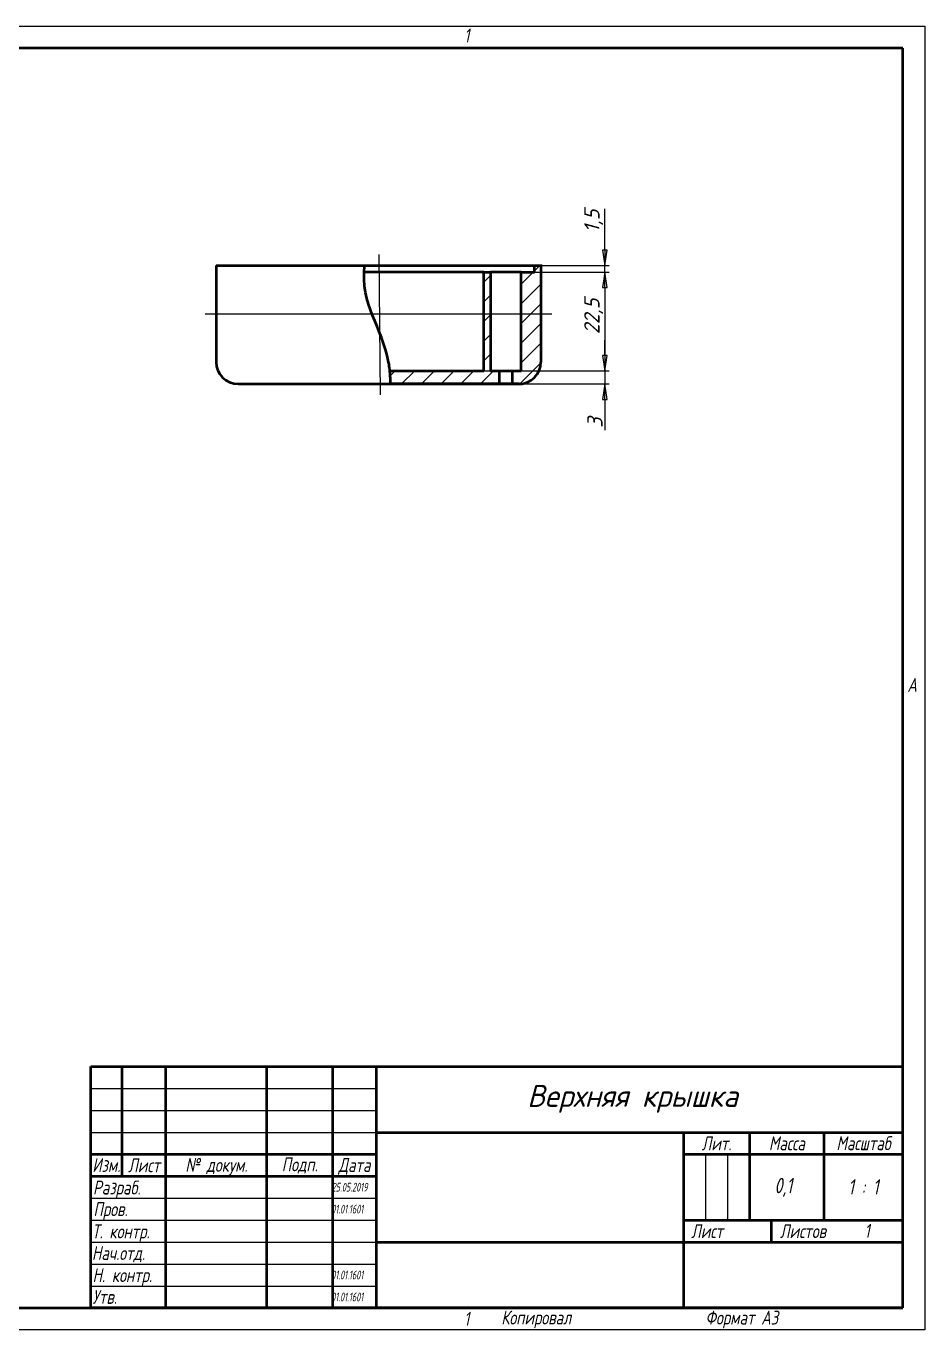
# Model space of a CAD drawing. Header units: millimetres. Extents: x 0 to 420, y 0 to 297.
# Drawn here: x 215.2 to 420, y 0 to 297 of the extents above; entities that cross this region are included whole.
import ezdxf
from ezdxf.enums import TextEntityAlignment as Align

# ---------------------------------------------------------------- set-up
doc = ezdxf.new("R2010")
doc.units = ezdxf.units.MM
for name, color, linetype, lineweight in [('Видимый контур (ГОСТ)', 7, 'Continuous', 50), ('Заголовок (ГОСТ)', 7, 'Continuous', 50), ('Кромка (ГОСТ)', 7, 'Continuous', 50), ('Осевая линия (ГОСТ)', 7, 'Continuous', 25), ('Размер (ГОСТ)', 7, 'Continuous', 25), ('Штриховка (ГОСТ)', 7, 'Continuous', 18), ('Эскизная геометрия (ГОСТ)', 7, 'Continuous', 50)]:
    doc.layers.add(name, color=color, linetype=linetype, lineweight=lineweight)
doc.styles.add('Альтернативный текст (ГОСТ)', font='', dxfattribs={"width": 0.8})
doc.styles.add('Обычный текст (ГОСТ)', font='GOST Common Italic.ttf')
doc.styles.add('Стиль текста110', font='GOST Common Italic.ttf', dxfattribs={"width": 0.8})
doc.styles.add('Стиль текста112', font='GOST Common Italic.ttf', dxfattribs={"width": 0.8})
doc.styles.add('Стиль текста120', font='GOST Common Italic.ttf', dxfattribs={"width": 0.9})
doc.styles.add('Стиль текста137', font='GOST Common Italic.ttf', dxfattribs={"width": 0.7})
doc.styles.add('Стиль текста139', font='GOST Common Italic.ttf', dxfattribs={"width": 0.7})
doc.styles.add('Стиль текста70', font='GOST Common Italic.ttf')
doc.styles.add('Стиль текста81', font='GOST Common Italic.ttf', dxfattribs={"width": 0.8})
doc.styles.add('Стиль текста87', font='GOST Common Italic.ttf')
doc.styles.get('Альтернативный текст (ГОСТ)').set_extended_font_data('Arial', italic=True)
doc.dimstyles.new('Обычный (ГОСТ)', dxfattribs={"dimtxt": 3.5, "dimasz": 3.5, "dimexe": 1, "dimexo": 0, "dimgap": 0.5, "dimtad": 1, "dimrnd": 1e-08, "dimtxsty": 'Обычный текст (ГОСТ)', "dimblk": 'Filled-1', "dimcen": 0.09, "dimdle": 15, "dimclrd": 256, "dimclre": 256, "dimclrt": 256, "dimazin": 2, "dimtfac": 0.714286, "dimtdec": 3, "dimtmove": 0, "dimatfit": 3, "dimfxl": 1, "dimtolj": 1, "dimlwd": 25, "dimlwe": 25, "dimarcsym": 0})

# ---------------------------------------------------------------- blocks, each defined once
blk = doc.blocks.new('Рамки ГОСТ - Рамка')
at = {"layer": 'Кромка (ГОСТ)', "lineweight": 25}
for p, q in [((0, 297), (420, 297)), ((420, 297), (420, 0)), ((420, 0), (0, 0))]:
    blk.add_line(p, q, dxfattribs=at)
at = {"layer": 'Кромка (ГОСТ)'}
for p, q in [((415, 292), (20, 292)), ((415, 5), (415, 292)), ((20, 5), (415, 5))]:
    blk.add_line(p, q, dxfattribs=at)
at = {"layer": 'Кромка (ГОСТ)', "char_height": 3.17, "attachment_point": 1, "style": 'Альтернативный текст (ГОСТ)'}
for s, insert, width in [('\\fGOST Common|b0|i1;\\H3.1700;1', (315.02, 296.44), 5.2327), ('\\fGOST Common|b0|i1;\\H3.1700;A', (416, 148.5), 5.0704), ('\\fGOST Common|b0|i1;\\H3.1700;1', (315, 4.14), 6.6287), ('\\fGOST Common|b0|i1;\\H3.1700;Формат А3', (370, 4.39), 25.2103)]:
    blk.add_mtext(s, dxfattribs=dict(at, insert=insert, width=width))
blk = doc.blocks.new('Основные надписи ГОСТ - Форма 1')
at = {"layer": 'Заголовок (ГОСТ)'}
for p, q in [((0, 55), (185, 55)), ((0, 0), (0, 55)), ((0, 0), (0, 55)), ((7, 55), (7, 30)), ((17, 55), (17, 0)), ((40, 55), (40, 0)), ((55, 55), (55, 0)), ((65, 55), (65, 0)), ((185, 0), (185, 55)), ((65, 40), (185, 40)), ((135, 40), (135, 0)), ((150, 40), (150, 20)), ((167, 40), (167, 20)), ((0, 35), (65, 35)), ((135, 35), (185, 35)), ((0, 30), (65, 30)), ((135, 20), (185, 20)), ((155, 20), (155, 15)), ((65, 15), (185, 15)), ((185, 0), (0, 0))]:
    blk.add_line(p, q, dxfattribs=at)
at = {"layer": 'Заголовок (ГОСТ)', "linetype": 'Continuous', "lineweight": 25}
for p, q in [((0, 50), (65, 50)), ((0, 45), (65, 45)), ((0, 40), (65, 40)), ((140, 35), (140, 20)), ((145, 35), (145, 20)), ((0, 25), (65, 25)), ((0, 20), (65, 20)), ((0, 15), (65, 15)), ((0, 10), (65, 10)), ((0, 5), (65, 5))]:
    blk.add_line(p, q, dxfattribs=at)
at = {"layer": 'Заголовок (ГОСТ)', "char_height": 3.17, "style": 'Альтернативный текст (ГОСТ)'}
for s, insert, width, attachment_point in [('\\fGOST Common|b0|i1;\\H3.1700;Лит.', (142.52, 37.49), 14.9766, 5), ('\\fGOST Common|b0|i1;\\H3.1700;Масса', (158.55, 37.51), 16.9878, 5), ('\\fGOST Common|b0|i1;\\H3.1700;Масштаб', (176.02, 37.53), 17.8316, 5), ('\\fGOST Common|b0|i1;\\H3.1700;Изм.', (3.5, 32.56), 6.9635, 5), ('\\fGOST Common|b0|i1;\\H3.1700;Лист', (12.1, 32.5), 10.0029, 5), ('\\A0;\\fGOST Common|b0|i1;\\H3.1700;№ докум.', (28.58, 32.16), 22.9069, 5), ('\\fGOST Common|b0|i1;\\H3.1700;Подп.', (47.56, 32.45), 14.879, 5), ('\\fGOST Common|b0|i1;\\H3.1700;Дата', (60.02, 32.24), 9.9614, 5), ('\\fGOST Common|b0|i1;\\H3.1700;Разраб.', (0.47, 27), 16.9971, 4), ('\\fGOST Common|b0|i1;\\H3.1700;Пров.', (0.56, 22.08), 17.0192, 4), ('\\A0;\\fGOST Common|b0|i1;\\H3.1700;Т. контр.', (0.23, 17.01), 16.9554, 4), ('\\fGOST Common|b0|i1;\\H3.1700;Лист', (140.37, 17.5), 10.5071, 5), ('\\fGOST Common|b0|i1;\\H3.1700;Листов', (162.21, 17.5), 14.3668, 5), ('\\A1;', (150.6, 17.54), 8.8313, 5), ('\\fGOST Common|b0|i1;\\H3.1700;Н. контр.', (0.36, 7.05), 16.9999, 4), ('\\fGOST Common|b0|i1;\\H3.1700;Утв.', (0.34, 2.52), 17.0083, 4), ('\\fGOST Common|b0|i1;\\H3.1700;Копировал', (93.48, -0.59), 19.7871, 1)]:
    blk.add_mtext(s, dxfattribs=dict(at, insert=insert, width=width, attachment_point=attachment_point))
at = {"layer": 'Заголовок (ГОСТ)'}
for tag, height, style, width, p in [('Изм1', 2.89, 'Стиль текста137', 0.7, (3.51, 52.52)), ('Лист1', 2.89, 'Стиль текста137', 0.7, (12.03, 52.52)), ('Докум1', 2.89, 'Стиль текста137', 0.7, (28.54, 52.48)), ('Изм2', 2.89, 'Стиль текста137', 0.7, (3.5, 47.52)), ('Лист2', 2.89, 'Стиль текста137', 0.7, (12.01, 47.5)), ('Докум2', 2.89, 'Стиль текста137', 0.7, (28.53, 47.5)), ('Изм3', 2.89, 'Стиль текста137', 0.7, (3.5, 42.5)), ('Лист3', 2.89, 'Стиль текста137', 0.7, (12.01, 42.51)), ('Докум3', 2.89, 'Стиль текста137', 0.7, (28.51, 42.48)), ('Изм4', 2.89, 'Стиль текста137', 0.7, (3.51, 37.5)), ('Лист4', 2.89, 'Стиль текста137', 0.7, (12, 37.53)), ('Докум4', 2.89, 'Стиль текста137', 0.7, (28.51, 37.52)), ('ЗАГОЛОВОК', 5, 'Стиль текста110', 0.8, (100.03, 29.98)), ('Литера', 3.5, 'Стиль текста81', 0.8, (137.52, 27.25)), ('Литера2', 3.5, 'Стиль текста81', 0.8, (142.51, 27.22)), ('Литера3', 3.5, 'Стиль текста81', 0.8, (147.52, 27.21)), ('Тип_документа', 3.17, 'Стиль текста112', 0.8, (100.08, 17.56)), ('Материал_Класс', 3.5, 'Стиль текста120', 0.9, (99.98, 7.54))]:
    blk.add_attdef(tag, text='', height=height, dxfattribs=dict(at, style=style, width=width)).set_placement(p, align=Align.MIDDLE_CENTER)
for tag, height, style, width, p in [('Подп1', 2.89, 'Стиль текста137', 0.7, (40.01, 52.51)), ('Дата1', 2, 'Стиль текста139', 0.7, (55.01, 52.51)), ('Подп2', 2.89, 'Стиль текста137', 0.7, (40.01, 47.5)), ('Дата2', 2, 'Стиль текста139', 0.7, (55.01, 47.49)), ('Подп3', 2.89, 'Стиль текста137', 0.7, (40.01, 42.51)), ('Дата3', 2, 'Стиль текста139', 0.7, (55.02, 42.52)), ('Подп4', 2.89, 'Стиль текста137', 0.7, (40.01, 37.51)), ('Дата4', 2, 'Стиль текста139', 0.7, (55.02, 37.51)), ('АВТОР', 3.17, 'Стиль текста112', 0.8, (17.41, 27.49)), ('Разработал_Подп.', 2.89, 'Стиль текста137', 0.7, (40.05, 27.51)), ('ПРОВЕРИЛ', 3.17, 'Стиль текста112', 0.8, (17.41, 22.53)), ('Проверил_Подп.', 2.89, 'Стиль текста137', 0.7, (40.05, 22.52)), ('ТЕХНОЛОГ', 3.17, 'Стиль текста112', 0.8, (17.33, 17.54)), ('Технолог_Подп.', 2.89, 'Стиль текста137', 0.7, (40.05, 17.51)), ('Технолог_Дата', 2, 'Стиль текста139', 0.7, (55.01, 17.5)), ('НАЧ._ОТДЕЛА', 3.17, 'Стиль текста112', 0.8, (17.46, 12.45)), ('Руководитель_Подп.', 2.89, 'Стиль текста137', 0.7, (40.01, 12.5)), ('Руководитель_Дата', 2, 'Стиль текста139', 0.7, (55.01, 12.51)), ('НОРМОКОНТРОЛЬ', 3.17, 'Стиль текста112', 0.8, (17.37, 7.48)), ('Нормоконтроль_Подп.', 2.89, 'Стиль текста137', 0.7, (40.05, 7.52)), ('УТВЕРДИЛ', 3.17, 'Стиль текста112', 0.8, (17.4, 2.51)), ('Утвердил_Подп.', 2.89, 'Стиль текста137', 0.7, (40.05, 2.51))]:
    blk.add_attdef(tag, text='', height=height, dxfattribs=dict(at, style=style, width=width)).set_placement(p, align=Align.MIDDLE_LEFT)
at = {"layer": 'Заголовок (ГОСТ)', "style": 'Стиль текста87'}
blk.add_attdef('ОБОЗНАЧЕНИЕ_001', (99.39, 45.81), '', height=5, dxfattribs=at)
at = {"layer": 'Заголовок (ГОСТ)'}
for tag, p, height, style, width in [('ДАТА_СОЗДАНИЯ_001', (54.84, 26.51), 2, 'Стиль текста139', 0.7), ('Масса_001', (155.73, 26.13), 3.5, 'Стиль текста81', 0.8), ('Масштаб_001', (172.52, 25.85), 3.5, 'Стиль текста81', 0.8), ('ДАТА_ПРОВЕРКИ_001', (54.74, 21.51), 2, 'Стиль текста139', 0.7), ('Листов_001', (176.23, 15.99), 3.17, 'Стиль текста112', 0.8), ('Должность_руководителя_001', (0.22, 10.93), 3.17, 'Стиль текста112', 0.8), ('ДАТА_НОРМОКОНТРОЛЯ_001', (54.74, 6.51), 2, 'Стиль текста139', 0.7), ('ДАТА_УТВЕРЖДЕНИЯ_001', (54.73, 1.5), 2, 'Стиль текста139', 0.7)]:
    blk.add_attdef(tag, p, '', height=height, dxfattribs=dict(at, style=style, width=width))
at = {"layer": 'Заголовок (ГОСТ)', "style": 'Стиль текста120', "width": 0.9}
for tag, p in [('Материал_Наим.', (133.71, 9.75)), ('Материал_ГОСТ', (134.04, 4.06))]:
    blk.add_attdef(tag, text='', height=3.5, dxfattribs=at).set_placement(p, align=Align.MIDDLE_RIGHT)
at = {"layer": 'Заголовок (ГОСТ)', "style": 'Стиль текста70'}
blk.add_attdef('ОРГАНИЗАЦИЯ', text='', height=3.5, dxfattribs=at).set_placement((160.02, 7.6), align=Align.MIDDLE_CENTER)
blk = doc.blocks.new('Filled-1')
at = {"color": 0}
for p, q in [((0, 0), (-1, 0.143)), ((-1, 0.143), (-1, -0.143)), ((-1, 0), (0, 0)), ((-1, -0.143), (0, 0))]:
    blk.add_line(p, q, dxfattribs=at)
at = {"color": 0, "flags": 128}
blk.add_lwpolyline([(-1, -0.143), (0, 0), (-1, 0.143), (-1, -0.143)], dxfattribs=at)
at = {"color": 0}
blk.add_solid([(-1, -0.143), (0, 0), (-1, 0.143), (-1, -0.143)], dxfattribs=at)
blk = doc.blocks.new('*D24')
at = {"layer": 'Defpoints', "color": 0, "linetype": 'Continuous', "transparency": 16777216}
for p in [(328.02, 240.97), (328.02, 218.47), (347.07, 218.47)]:
    blk.add_point(p, dxfattribs=at)
at = {"layer": 'Размер (ГОСТ)', "linetype": 'Continuous', "lineweight": 25, "transparency": 16777216}
for p, q in [((328.02, 240.97), (348.07, 240.97)), ((347.07, 237.47), (347.07, 221.97)), ((328.02, 218.47), (348.07, 218.47))]:
    blk.add_line(p, q, dxfattribs=at)
at = {"layer": 'Размер (ГОСТ)', "linetype": 'Continuous', "lineweight": 25, "transparency": 16777216, "xscale": 3.5, "yscale": 3.5, "zscale": 3.5}
for p, rotation in [((347.07, 240.97), 90), ((347.07, 218.47), 270)]:
    blk.add_blockref('Filled-1', p, dxfattribs=dict(at, rotation=rotation))
at = {"layer": 'Размер (ГОСТ)', "linetype": 'Continuous', "lineweight": 25, "transparency": 16777216, "insert": (342.37, 226.81), "char_height": 3.5, "attachment_point": 1, "rotation": 90, "style": 'Обычный текст (ГОСТ)'}
blk.add_mtext('\\A1;22,5', dxfattribs=at)
blk = doc.blocks.new('*D25')
at = {"layer": 'Defpoints', "color": 0, "linetype": 'Continuous', "transparency": 16777216}
for p in [(331.02, 242.47), (331.02, 240.97), (347.07, 240.97)]:
    blk.add_point(p, dxfattribs=at)
at = {"layer": 'Размер (ГОСТ)', "linetype": 'Continuous', "lineweight": 25, "transparency": 16777216}
for p, q in [((347.07, 245.97), (347.07, 255.36)), ((331.02, 242.47), (348.07, 242.47)), ((331.02, 240.97), (348.07, 240.97)), ((347.07, 240.97), (347.07, 242.47)), ((347.07, 237.47), (347.07, 233.97))]:
    blk.add_line(p, q, dxfattribs=at)
at = {"layer": 'Размер (ГОСТ)', "linetype": 'Continuous', "lineweight": 25, "transparency": 16777216, "xscale": 3.5, "yscale": 3.5, "zscale": 3.5}
for p, rotation in [((347.07, 242.47), 270), ((347.07, 240.97), 90)]:
    blk.add_blockref('Filled-1', p, dxfattribs=dict(at, rotation=rotation))
at = {"layer": 'Размер (ГОСТ)', "linetype": 'Continuous', "lineweight": 25, "transparency": 16777216, "insert": (342.37, 249.97), "char_height": 3.5, "attachment_point": 1, "rotation": 90, "style": 'Обычный текст (ГОСТ)'}
blk.add_mtext('\\A1;1,5', dxfattribs=at)
blk = doc.blocks.new('*D26')
at = {"layer": 'Defpoints', "color": 0, "linetype": 'Continuous', "transparency": 16777216}
for p in [(319.52, 218.47), (328.28, 215.47), (347.07, 215.47)]:
    blk.add_point(p, dxfattribs=at)
at = {"layer": 'Размер (ГОСТ)', "linetype": 'Continuous', "lineweight": 25, "transparency": 16777216}
for p, q in [((347.07, 221.97), (347.07, 225.47)), ((319.52, 218.47), (348.07, 218.47)), ((347.07, 218.47), (347.07, 215.47)), ((328.28, 215.47), (348.07, 215.47)), ((347.07, 211.97), (347.07, 204.99))]:
    blk.add_line(p, q, dxfattribs=at)
at = {"layer": 'Размер (ГОСТ)', "linetype": 'Continuous', "lineweight": 25, "transparency": 16777216, "xscale": 3.5, "yscale": 3.5, "zscale": 3.5}
for p, rotation in [((347.07, 218.47), 270), ((347.07, 215.47), 90)]:
    blk.add_blockref('Filled-1', p, dxfattribs=dict(at, rotation=rotation))
at = {"layer": 'Размер (ГОСТ)', "linetype": 'Continuous', "lineweight": 25, "transparency": 16777216, "insert": (343.07, 205.49), "char_height": 3.5, "attachment_point": 1, "rotation": 90, "style": 'Обычный текст (ГОСТ)'}
blk.add_mtext('\\A1;3', dxfattribs=at)

msp = doc.modelspace()

# ---------------------------------------------------------------- hatches: boundary and pattern name
at = {"layer": 'Штриховка (ГОСТ)'}
h = msp.add_hatch(dxfattribs=at)
h.set_pattern_fill('ANSI31', color=256, scale=25.4, style=0)
h.set_pattern_definition([(45, (0, 0), (-2.245064, 2.245064), [])])
edge = h.paths.add_edge_path()
edge.add_spline(control_points=[(298.2225, 215.4699), (298.2225, 215.4702), (298.2225, 215.4705), (298.2227, 215.4805), (298.2234, 215.5186), (298.2258, 215.6752), (298.2276, 215.8165), (298.2271, 216.3041), (298.2219, 216.7166), (298.179, 217.596), (298.1497, 218.0177), (298.1046, 218.4699)], knot_values=[2.39424152, 2.39424152, 2.39424152, 2.39424152, 2.40818878, 2.40818878, 2.50203407, 2.50203407, 2.6282701, 2.6282701, 2.82696611, 2.82696611, 2.97600284, 2.97600284, 2.97600284, 2.97600284], degree=3, periodic=0)
edge.add_line((298.1046, 218.4699), (319.5236, 218.4699))
edge.add_line((319.5236, 218.4699), (319.5236, 240.9699))
edge.add_line((319.5236, 240.9699), (321.0236, 240.9699))
edge.add_line((321.0236, 240.9699), (321.0236, 218.4699))
edge.add_line((321.0236, 218.4699), (323.0236, 218.4699))
edge.add_line((323.0236, 218.4699), (323.0236, 215.4699))
edge.add_line((323.0236, 215.4699), (298.2225, 215.4699))
edge = h.paths.add_edge_path()
edge.add_ellipse((327.5236, 220.4699), major_axis=(0, -5), ratio=1, start_angle=0, end_angle=90)
edge.add_line((332.5236, 220.4699), (332.5236, 242.4699))
edge.add_line((332.5236, 242.4699), (331.0236, 242.4699))
edge.add_line((331.0236, 242.4699), (331.0236, 240.9699))
edge.add_line((331.0236, 240.9699), (328.0236, 240.9699))
edge.add_line((328.0236, 240.9699), (328.0236, 218.4699))
edge.add_line((328.0236, 218.4699), (326.0236, 218.4699))
edge.add_line((326.0236, 218.4699), (326.0236, 215.4699))
edge.add_line((326.0236, 215.4699), (327.5236, 215.4699))

# ---------------------------------------------------------------- linework, layer by layer
at = {"layer": 'Видимый контур (ГОСТ)'}
for p, q in [((258.5236, 242.4699), (263.5236, 242.4699)), ((258.5236, 242.4699), (258.5236, 220.4699)), ((263.5236, 242.4699), (292.3233, 242.4699)), ((319.5236, 240.9699), (292.2099, 240.9699)), ((292.3233, 242.4699), (326.0236, 242.4699)), ((319.5236, 240.9699), (321.0236, 240.9699)), ((319.5236, 218.4699), (319.5236, 240.9699)), ((321.0236, 240.9699), (321.0236, 218.4699)), ((328.0236, 240.9699), (321.0236, 240.9699)), ((326.0236, 242.4699), (331.0236, 242.4699)), ((328.0236, 240.9699), (331.0236, 240.9699)), ((328.0236, 218.4699), (328.0236, 240.9699)), ((331.0236, 242.4699), (332.5236, 242.4699)), ((331.0236, 240.9699), (331.0236, 242.4699)), ((332.5236, 242.4699), (332.5236, 220.4699)), ((298.1046, 218.4699), (319.5236, 218.4699)), ((321.0236, 218.4699), (323.0236, 218.4699)), ((323.0236, 218.4699), (323.0236, 215.4699)), ((323.0236, 218.4699), (326.0236, 218.4699)), ((326.0236, 218.4699), (328.0236, 218.4699)), ((326.0236, 215.4699), (326.0236, 218.4699)), ((263.5236, 215.4699), (298.2225, 215.4699)), ((323.0236, 215.4699), (298.2225, 215.4699)), ((326.0236, 215.4699), (323.0236, 215.4699)), ((327.5236, 215.4699), (326.0236, 215.4699))]:
    msp.add_line(p, q, dxfattribs=at)
for centre, start, end in [((263.5236, 220.4699), 180, 270), ((327.5236, 220.4699), 270, 0)]:
    msp.add_arc(centre, 5, start, end, dxfattribs=at)
msp.add_open_spline([(297.8211, 220.4699), (296.3336, 228.5631), (291.3234, 233.3543), (292.3233, 242.4699)], degree=3, dxfattribs=at)
msp.add_open_spline([(298.2225, 215.4699), (298.2225, 215.4699), (298.2225, 215.4705), (298.2227, 215.4805), (298.2234, 215.5186), (298.2258, 215.6752), (298.2276, 215.8165), (298.2271, 216.3041), (298.2219, 216.7166), (298.176, 217.6576), (298.1398, 218.1569), (298.0188, 219.2648), (297.932, 219.8662), (297.8211, 220.4699)], degree=3, knots=[2.394241519, 2.394241519, 2.394241519, 2.394241519, 2.408188776, 2.408188776, 2.502034067, 2.502034067, 2.628270102, 2.628270102, 2.826966107, 2.826966107, 3.000387752, 3.000387752, 3.184517137, 3.184517137, 3.184517137, 3.184517137], dxfattribs=at)
at = {"layer": 'Осевая линия (ГОСТ)', "linetype": 'Continuous'}
for p, q in [((295.9248, 212.97), (295.6531, 244.9698)), ((256.0236, 231.4699), (335.0236, 231.4699))]:
    msp.add_line(p, q, dxfattribs=at)
at = {"layer": 'Эскизная геометрия (ГОСТ)'}
for p, q in [((258.5236, 242.4699), (332.8251, 242.4699)), ((258.5236, 242.4699), (332.5223, 242.4699)), ((263.5236, 215.4699), (328.2836, 215.4699))]:
    msp.add_line(p, q, dxfattribs=at)

# ---------------------------------------------------------------- block references
msp.add_blockref('Рамки ГОСТ - Рамка', (0, 0))
msp.add_blockref('Основные надписи ГОСТ - Форма 1', (230, 5)).add_auto_attribs({'Должность_руководителя_001': 'Нач.отд.', 'ОБОЗНАЧЕНИЕ_001': 'Верхняя крышка', 'Масса_001': '0,1', 'Масштаб_001': '1 : 1', 'Листов_001': '1', 'ДАТА_СОЗДАНИЯ_001': '25.05.2019', 'ДАТА_ПРОВЕРКИ_001': '01.01.1601', 'ДАТА_НОРМОКОНТРОЛЯ_001': '01.01.1601', 'ДАТА_УТВЕРЖДЕНИЯ_001': '01.01.1601'})

# ---------------------------------------------------------------- dimensions: what is measured, and where the dimension line sits
at = {"layer": 'Размер (ГОСТ)', "linetype": 'Continuous', "lineweight": 25}
for base, p1, p2, angle, override, picture, middle in [((347.0683, 240.9699), (331.0236, 242.4699), (331.0236, 240.9699), 90, {"dimgap": 0.5, "dimdec": 2, "dimtol": 0, "dimlim": 0, "dimtp": 0, "dimtm": 0, "dimtdec": 3, "dimtofl": 1, "dimatfit": 1}, '*D25', (347.0683, 252.4159)), ((347.0676, 218.4699), (328.0236, 240.9699), (328.0236, 218.4699), 270, {"dimgap": 0.5, "dimdec": 2, "dimtol": 0, "dimlim": 0, "dimtp": 0, "dimtm": 0, "dimtdec": 3, "dimtofl": 0, "dimatfit": 1}, '*D24', (347.0676, 231.2144)), ((347.0676, 215.4699), (319.5236, 218.4699), (328.2836, 215.4699), 270, {"dimgap": 0.5, "dimdec": 2, "dimtol": 0, "dimlim": 0, "dimtp": 0, "dimtm": 0, "dimtdec": 3, "dimtofl": 1, "dimatfit": 1}, '*D26', (347.0676, 206.729))]:
    dim = msp.add_linear_dim(base=base, p1=p1, p2=p2, angle=angle, dimstyle='Обычный (ГОСТ)', override=override, dxfattribs=at)
    dim.commit()
    dim.dimension.update_dxf_attribs({"geometry": picture, "text_midpoint": middle, "dimtype": 160})

doc.saveas('drawing.dxf')
